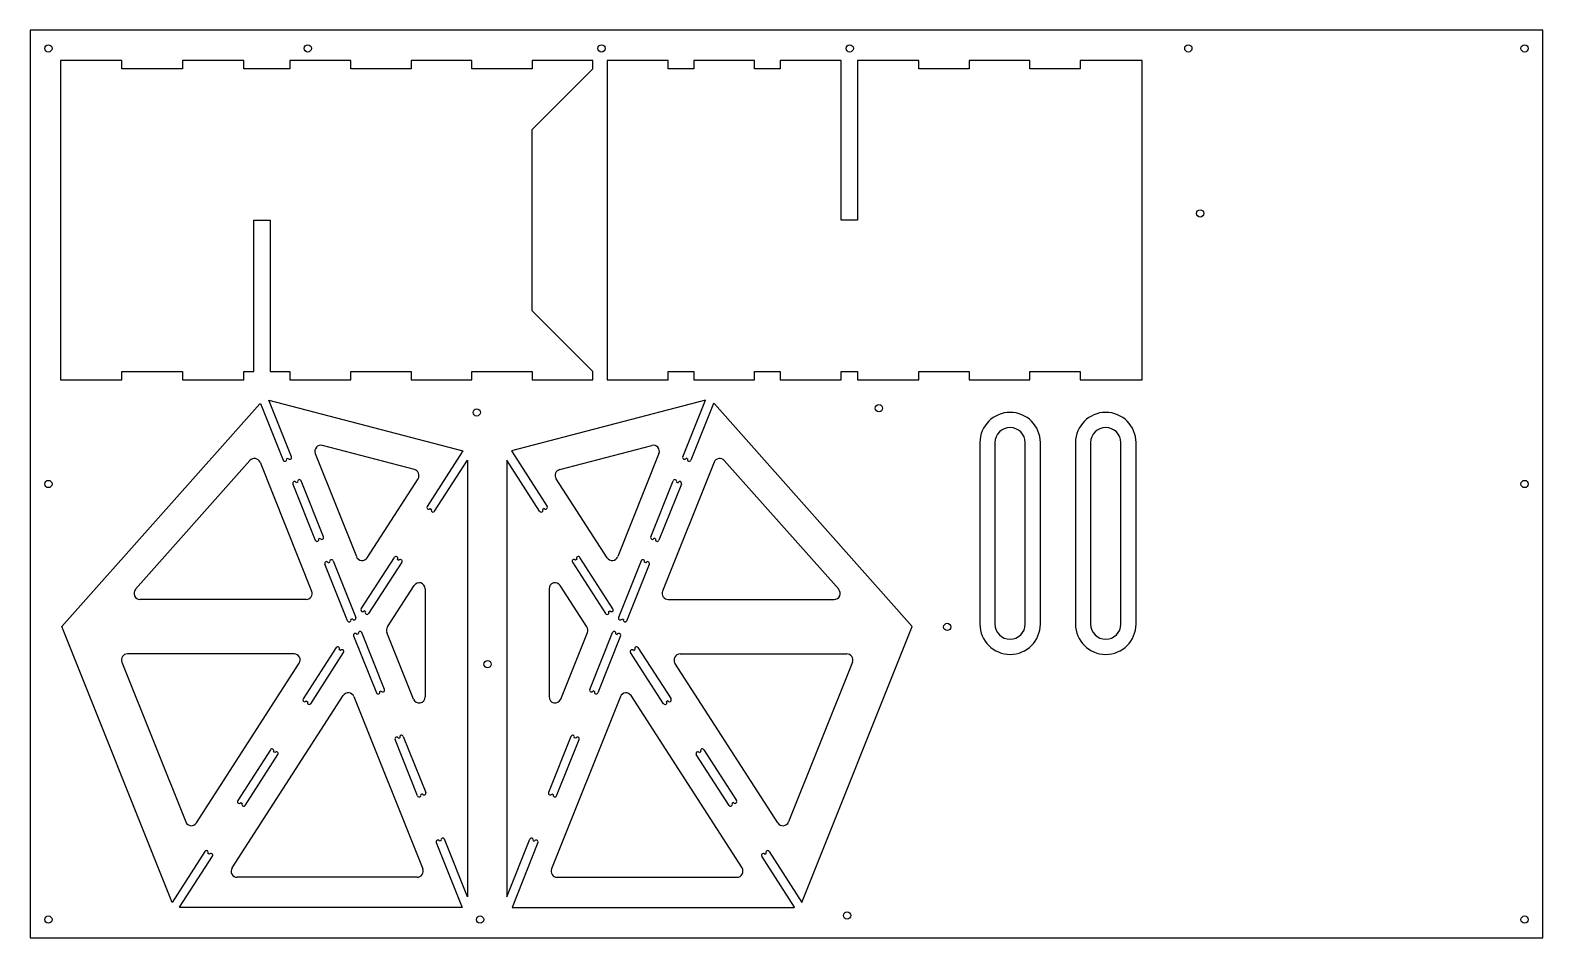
# Model space of a CAD drawing. Header units: millimetres. Extents: x 0 to 2500, y 0 to 1500.
import ezdxf

# ---------------------------------------------------------------- set-up
doc = ezdxf.new("R2010")
doc.units = ezdxf.units.MM
doc.header["$MEASUREMENT"] = 0
doc.layers.add('Curve', color=18, linetype='Continuous', true_color=0x000000)
doc.layers.add('Default', color=18, linetype='Continuous', true_color=0x000000)

msp = doc.modelspace()

# ---------------------------------------------------------------- linework, layer by layer
at = {"layer": 'Curve'}
for p, q in [((151.6, 1450), (50, 1450)), ((50, 1450), (50, 1436)), ((151.6, 1436), (151.6, 1450)), ((352.8, 1450), (251.6, 1450)), ((251.6, 1450), (251.6, 1436)), ((352.8, 1436), (352.8, 1450)), ((529.7, 1450), (429, 1450)), ((429, 1450), (429, 1436)), ((529.7, 1436), (529.7, 1450)), ((729.7, 1450), (629.7, 1450)), ((629.7, 1450), (629.7, 1436)), ((729.7, 1436), (729.7, 1450)), ((929.7, 1450), (829.7, 1450)), ((829.7, 1450), (829.7, 1436)), ((929.7, 1436), (929.7, 1450)), ((1054.5, 1450), (953.7, 1450)), ((953.7, 1450), (953.7, 1436)), ((1054.5, 1436), (1054.5, 1450)), ((1197.1, 1450), (1097.1, 1450)), ((1097.1, 1450), (1097.1, 1436)), ((1197.1, 1436), (1197.1, 1450)), ((1340.4, 1450), (1239.7, 1450)), ((1239.7, 1450), (1239.7, 1436)), ((1340.4, 1186), (1340.4, 1450)), ((1468.7, 1450), (1367.5, 1450)), ((1367.5, 1450), (1367.5, 1186)), ((1468.7, 1436), (1468.7, 1450)), ((1652.1, 1450), (1552.1, 1450)), ((1552.1, 1450), (1552.1, 1436)), ((1652.1, 1436), (1652.1, 1450)), ((1837.9, 1450), (1735.4, 1450)), ((1735.4, 1450), (1735.4, 1436)), ((1837.9, 1436), (1837.9, 1450)), ((50, 1436), (50, 936)), ((251.6, 1436), (151.6, 1436)), ((429, 1436), (352.8, 1436)), ((629.7, 1436), (529.7, 1436)), ((829.7, 1436), (729.7, 1436)), ((953.7, 1436), (953.7, 936)), ((1097.1, 1436), (1054.5, 1436)), ((1239.7, 1436), (1197.1, 1436)), ((1552.1, 1436), (1468.7, 1436)), ((1735.4, 1436), (1652.1, 1436)), ((1837.9, 936), (1837.9, 1436)), ((829.7, 1036), (829.7, 1336)), ((369.6, 936), (369.6, 1186)), ((369.6, 1186), (396.7, 1186)), ((396.7, 1186), (396.7, 936)), ((1367.5, 1186), (1340.4, 1186)), ((50, 936), (50, 922)), ((151.6, 922), (151.6, 936)), ((151.6, 936), (251.6, 936)), ((251.6, 936), (251.6, 922)), ((352.8, 922), (352.8, 936)), ((352.8, 936), (369.6, 936)), ((396.7, 936), (429, 936)), ((429, 936), (429, 922)), ((529.7, 922), (529.7, 936)), ((529.7, 936), (629.7, 936)), ((629.7, 936), (629.7, 922)), ((729.7, 922), (729.7, 936)), ((729.7, 936), (829.7, 936)), ((829.7, 936), (829.7, 922)), ((929.7, 922), (929.7, 936)), ((953.7, 936), (953.7, 922)), ((1054.5, 922), (1054.5, 936)), ((1054.5, 936), (1097.1, 936)), ((1097.1, 936), (1097.1, 922)), ((1197.1, 922), (1197.1, 936)), ((1197.1, 936), (1239.7, 936)), ((1239.7, 936), (1239.7, 922)), ((1340.4, 922), (1340.4, 936)), ((1340.4, 936), (1367.5, 936)), ((1367.5, 936), (1367.5, 922)), ((1468.7, 922), (1468.7, 936)), ((1468.7, 936), (1552.1, 936)), ((1552.1, 936), (1552.1, 922)), ((1652.1, 922), (1652.1, 936)), ((1652.1, 936), (1735.4, 936)), ((1735.4, 936), (1735.4, 922)), ((1837.9, 922), (1837.9, 936)), ((50, 922), (151.6, 922)), ((251.6, 922), (352.8, 922)), ((429, 922), (529.7, 922)), ((629.7, 922), (729.7, 922)), ((829.7, 922), (929.7, 922)), ((953.7, 922), (1054.5, 922)), ((1097.1, 922), (1197.1, 922)), ((1239.7, 922), (1340.4, 922)), ((1367.5, 922), (1468.7, 922)), ((1552.1, 922), (1652.1, 922)), ((1735.4, 922), (1837.9, 922))]:
    msp.add_line(p, q, dxfattribs=at)
for points in [[(829.7, 1336), (929.7, 1436)], [(929.7, 936), (829.7, 1036)]]:
    msp.add_lwpolyline(points, dxfattribs=at)
at = {"layer": 'Default'}
for p, q in [((52.4, 514.2), (379.4, 882.5)), ((379.4, 882.5), (380.8, 883.1)), ((380.8, 883.1), (418.2, 789.5)), ((431.8, 795), (394.4, 888.5)), ((394.4, 888.5), (715.1, 804.6)), ((1115.9, 888.5), (795.2, 804.6)), ((1078.5, 795), (1115.9, 888.5)), ((1129.5, 883.1), (1092.1, 789.5)), ((1130.9, 882.5), (1129.5, 883.1)), ((1457.9, 514.2), (1130.9, 882.5)), ((715.1, 804.6), (710.1, 796.9)), ((795.2, 804.6), (800.2, 796.9)), ((1569.6, 818.4), (1569.6, 518.4)), ((1594.6, 818.4), (1594.6, 518.4)), ((1644.6, 518.4), (1644.6, 818.4)), ((1669.6, 518.4), (1669.6, 818.4)), ((1727.7, 818.4), (1727.7, 518.4)), ((1752.7, 818.4), (1752.7, 518.4)), ((1802.7, 518.4), (1802.7, 818.4)), ((1827.7, 518.4), (1827.7, 818.4)), ((423.8, 791.8), (426.2, 792.7)), ((710.1, 796.9), (656, 712.8)), ((668.3, 704.9), (722.8, 789.5)), ((722.8, 789.5), (722.8, 67.5)), ((842, 704.9), (787.5, 789.5)), ((787.5, 789.5), (787.5, 67.5)), ((800.2, 796.9), (854.3, 712.8)), ((1086.5, 791.8), (1084.1, 792.7)), ((442, 753.2), (439.6, 752.2)), ((484.7, 662.6), (447.6, 755.4)), ((1025.6, 662.6), (1062.7, 755.4)), ((1068.3, 753.2), (1070.7, 752.2)), ((434, 750), (471.2, 657.1)), ((1076.3, 750), (1039.1, 657.1)), ((661, 709.5), (663.2, 708.1)), ((849.3, 709.5), (847.1, 708.1)), ((476.7, 659.4), (479.2, 660.3)), ((1033.5, 659.4), (1031.1, 660.3)), ((547, 543.6), (601.9, 628.7)), ((606.9, 625.5), (609.1, 624.1)), ((903.4, 625.5), (901.2, 624.1)), ((963.2, 543.6), (908.4, 628.7)), ((524.4, 524.1), (487, 617.6)), ((492.6, 619.8), (495, 620.8)), ((500.6, 623), (538, 529.5)), ((614.1, 620.8), (559.3, 535.7)), ((896.2, 620.8), (951, 535.7)), ((1009.7, 623), (972.3, 529.5)), ((985.9, 524.1), (1023.3, 617.6)), ((1017.7, 619.8), (1015.3, 620.8)), ((532.4, 527.3), (530, 526.3)), ((554.3, 538.9), (552.1, 540.4)), ((956, 538.9), (958.2, 540.4)), ((977.9, 527.3), (980.3, 526.3)), ((234.7, 58.5), (52.4, 514.2)), ((542.5, 502.1), (540, 501.1)), ((585.6, 410.3), (548, 504.3)), ((924.7, 410.3), (962.3, 504.3)), ((967.8, 502.1), (970.2, 501.1)), ((1275.6, 58.5), (1457.9, 514.2)), ((505.8, 479.5), (451.2, 394.8)), ((513, 474.9), (510.8, 476.3)), ((534.5, 498.9), (572.1, 404.9)), ((975.8, 498.9), (938.2, 404.9)), ((997.3, 474.9), (999.5, 476.3)), ((1004.5, 479.5), (1059.1, 394.8)), ((463.5, 386.9), (518, 471.6)), ((1046.8, 386.9), (992.2, 471.6)), ((577.6, 407.1), (580.1, 408.1)), ((932.6, 407.1), (930.2, 408.1)), ((456.3, 391.6), (458.5, 390.2)), ((1054, 391.6), (1051.8, 390.2)), ((640.2, 234.6), (603, 327.5)), ((608.6, 329.7), (611, 330.7)), ((616.6, 332.9), (653.7, 240.1)), ((893.7, 332.9), (856.6, 240.1)), ((870.1, 234.6), (907.3, 327.5)), ((901.7, 329.7), (899.3, 330.7)), ((397.1, 310.8), (343, 226.7)), ((355.2, 218.8), (409.4, 302.9)), ((404.3, 306.1), (402.1, 307.5)), ((1155.1, 218.8), (1100.9, 302.9)), ((1106, 306.1), (1108.1, 307.5)), ((1113.2, 310.8), (1167.3, 226.7)), ((648.2, 237.8), (645.7, 236.9)), ((862.1, 237.8), (864.6, 236.9)), ((348, 223.4), (350.2, 222)), ((1162.3, 223.4), (1160.1, 222)), ((671.1, 157.2), (714, 50)), ((679.1, 160.4), (676.7, 159.5)), ((722.8, 67.5), (684.7, 162.7)), ((787.5, 67.5), (825.6, 162.7)), ((839.2, 157.2), (796.3, 50)), ((831.2, 160.4), (833.6, 159.5)), ((288.8, 142.6), (234.7, 58.5)), ((246.9, 50.6), (301.1, 134.7)), ((296, 138), (293.9, 139.4)), ((1263.4, 50.6), (1209.2, 134.7)), ((1214.3, 138), (1216.4, 139.4)), ((1221.5, 142.6), (1275.6, 58.5)), ((247.9, 50), (246.9, 50.6)), ((714, 50), (247.9, 50)), ((796.3, 50), (1262.4, 50)), ((1262.4, 50), (1263.4, 50.6))]:
    msp.add_line(p, q, dxfattribs=at)
msp.add_lwpolyline([(0, 0), (2500, 0), (2500, 1500), (0, 1500)], close=True, dxfattribs=at)
for points in [[(471.1, 800.2), (539.2, 629.9)], [(635.1, 773.8), (482.9, 813.6)], [(875.2, 773.8), (1027.4, 813.6)], [(1039.2, 800.2), (971, 629.9)], [(174, 575.9), (363.1, 788.9)], [(379.9, 786), (465.1, 573)], [(1130.4, 786), (1045.2, 573)], [(1336.3, 575.9), (1147.2, 788.9)], [(556.9, 628.2), (641, 758.7)], [(953.4, 628.2), (869.3, 758.7)], [(590.3, 513.7), (634.3, 582.2)], [(652.8, 576.8), (652.8, 398.1)], [(857.5, 576.8), (857.5, 398.1)], [(920, 513.7), (875.9, 582.2)], [(455.8, 559.2), (181.5, 559.2)], [(1054.5, 559.2), (1328.8, 559.2)], [(633.5, 394.4), (589.4, 504.6)], [(876.8, 394.4), (920.9, 504.6)], [(151.3, 455.5), (256.9, 191.5)], [(436.2, 469.2), (160.6, 469.2)], [(274.6, 189.8), (444.6, 453.8)], [(1235.7, 189.8), (1065.7, 453.8)], [(1074.1, 469.2), (1349.7, 469.2)], [(1359, 455.5), (1253.4, 191.5)], [(333.7, 115.4), (517.2, 400.3)], [(1176.6, 115.4), (993.1, 400.3)], [(534.9, 398.6), (648.8, 113.7)], [(975.4, 398.6), (861.5, 113.7)], [(639.5, 100), (342.1, 100)], [(870.8, 100), (1168.1, 100)]]:
    msp.add_lwpolyline(points, dxfattribs=at)
for centre in [(30, 1470), (458.7, 1470), (944.3, 1470), (1354.5, 1470), (1914.2, 1470), (2470, 1470), (1933.8, 1197.3), (1402.8, 875.3), (738, 868.3), (30, 750), (2470, 750), (1515.7, 513.7), (755.9, 452.3), (30, 30), (743.5, 30), (1350.1, 36.8), (2470, 30)]:
    msp.add_circle(centre, 6, dxfattribs=at)
for centre, radius, start, end in [((1619.6, 818.4), 50, 90, 180), ((1619.6, 818.4), 50, 0, 90), ((1777.7, 818.4), 50, 90, 180), ((1777.7, 818.4), 50, 0, 90), ((1619.6, 818.4), 25, 0, 180), ((1777.7, 818.4), 25, 0, 180), ((480.4, 804), 10, 75.3411, 201.8014), ((1029.9, 804), 10, 338.1986, 104.6589), ((370.6, 782.2), 10, 21.8014, 138.3949), ((421, 790.6), 3, 201.8014, 21.8014), ((429, 793.8), 3, 201.8014, 21.8014), ((1081.3, 793.8), 3, 158.1986, 338.1986), ((1089.3, 790.6), 3, 158.1986, 338.1986), ((1139.7, 782.2), 10, 41.6051, 158.1986), ((436.8, 751.1), 3, 21.8014, 201.8014), ((444.8, 754.3), 3, 21.8014, 201.8014), ((632.6, 764.2), 10, 327.2185, 75.3411), ((877.7, 764.2), 10, 104.6589, 212.7815), ((1065.5, 754.3), 3, 338.1986, 158.1986), ((1073.5, 751.1), 3, 338.1986, 158.1986), ((658.5, 711.2), 3, 147.2185, 327.2185), ((665.7, 706.5), 3, 147.2185, 327.2185), ((844.5, 706.5), 3, 212.7815, 32.7815), ((851.8, 711.2), 3, 212.7815, 32.7815), ((474, 658.2), 3, 201.8014, 21.8014), ((481.9, 661.4), 3, 201.8014, 21.8014), ((1028.3, 661.4), 3, 158.1986, 338.1986), ((1036.3, 658.2), 3, 158.1986, 338.1986), ((548.5, 633.6), 10, 201.8014, 327.2185), ((604.4, 627.1), 3, 327.2185, 147.2185), ((611.6, 622.4), 3, 327.2185, 147.2185), ((898.7, 622.4), 3, 32.7815, 212.7815), ((905.9, 627.1), 3, 32.7815, 212.7815), ((961.8, 633.6), 10, 212.7815, 338.1986), ((489.8, 618.7), 3, 21.8014, 201.8014), ((497.8, 621.9), 3, 21.8014, 201.8014), ((1012.5, 621.9), 3, 338.1986, 158.1986), ((1020.5, 618.7), 3, 338.1986, 158.1986), ((181.5, 569.2), 10, 138.3949, 270), ((642.8, 576.8), 10, 0, 147.2185), ((867.5, 576.8), 10, 32.7815, 180), ((1328.8, 569.2), 10, 270, 41.6051), ((455.8, 569.2), 10, 270, 21.8014), ((1054.5, 569.2), 10, 158.1986, 270), ((527.2, 525.2), 3, 201.8014, 21.8014), ((535.2, 528.4), 3, 201.8014, 21.8014), ((549.6, 542), 3, 147.2185, 327.2185), ((556.8, 537.3), 3, 147.2185, 327.2185), ((953.5, 537.3), 3, 212.7815, 32.7815), ((960.7, 542), 3, 212.7815, 32.7815), ((975.1, 528.4), 3, 158.1986, 338.1986), ((983.1, 525.2), 3, 158.1986, 338.1986), ((537.3, 500), 3, 21.8014, 201.8014), ((545.2, 503.2), 3, 21.8014, 201.8014), ((598.7, 508.3), 10, 147.2185, 201.8014), ((911.6, 508.3), 10, 338.1986, 32.7815), ((965, 503.2), 3, 338.1986, 158.1986), ((973, 500), 3, 338.1986, 158.1986), ((1619.6, 518.4), 50, 180, 270), ((1619.6, 518.4), 25, 180, 360), ((1619.6, 518.4), 50, 270, 0), ((1777.7, 518.4), 50, 180, 270), ((1777.7, 518.4), 25, 180, 360), ((1777.7, 518.4), 50, 270, 0), ((508.3, 477.9), 3, 327.2185, 147.2185), ((515.5, 473.2), 3, 327.2185, 147.2185), ((994.8, 473.2), 3, 32.7815, 212.7815), ((1002, 477.9), 3, 32.7815, 212.7815), ((160.6, 459.2), 10, 90, 201.8014), ((436.2, 459.2), 10, 327.2185, 90), ((1074.1, 459.2), 10, 90, 212.7815), ((1349.7, 459.2), 10, 338.1986, 90), ((525.6, 394.8), 10, 21.8014, 147.2185), ((574.9, 406), 3, 201.8014, 21.8014), ((582.8, 409.2), 3, 201.8014, 21.8014), ((927.5, 409.2), 3, 158.1986, 338.1986), ((935.4, 406), 3, 158.1986, 338.1986), ((984.7, 394.8), 10, 32.7815, 158.1986), ((453.8, 393.2), 3, 147.2185, 327.2185), ((461, 388.6), 3, 147.2185, 327.2185), ((642.8, 398.1), 10, 201.8014, 0), ((867.5, 398.1), 10, 180, 338.1986), ((1049.3, 388.6), 3, 212.7815, 32.7815), ((1056.5, 393.2), 3, 212.7815, 32.7815), ((605.8, 328.6), 3, 21.8014, 201.8014), ((613.8, 331.8), 3, 21.8014, 201.8014), ((896.5, 331.8), 3, 338.1986, 158.1986), ((904.5, 328.6), 3, 338.1986, 158.1986), ((399.6, 309.1), 3, 327.2185, 147.2185), ((406.9, 304.5), 3, 327.2185, 147.2185), ((1103.4, 304.5), 3, 32.7815, 212.7815), ((1110.7, 309.1), 3, 32.7815, 212.7815), ((345.5, 225.1), 3, 147.2185, 327.2185), ((643, 235.8), 3, 201.8014, 21.8014), ((650.9, 239), 3, 201.8014, 21.8014), ((859.4, 239), 3, 158.1986, 338.1986), ((867.3, 235.8), 3, 158.1986, 338.1986), ((1164.8, 225.1), 3, 212.7815, 32.7815), ((352.7, 220.4), 3, 147.2185, 327.2185), ((1157.6, 220.4), 3, 212.7815, 32.7815), ((266.2, 195.2), 10, 201.8014, 327.2185), ((1244.1, 195.2), 10, 212.7815, 338.1986), ((673.9, 158.4), 3, 21.8014, 201.8014), ((681.9, 161.6), 3, 21.8014, 201.8014), ((828.4, 161.6), 3, 338.1986, 158.1986), ((836.4, 158.4), 3, 338.1986, 158.1986), ((291.3, 141), 3, 327.2185, 147.2185), ((298.6, 136.3), 3, 327.2185, 147.2185), ((1211.7, 136.3), 3, 32.7815, 212.7815), ((1219, 141), 3, 32.7815, 212.7815), ((342.1, 110), 10, 147.2185, 270), ((639.5, 110), 10, 270, 21.8014), ((870.8, 110), 10, 158.1986, 270), ((1168.1, 110), 10, 270, 32.7815)]:
    msp.add_arc(centre, radius, start, end, dxfattribs=at)

doc.saveas('drawing.dxf')
